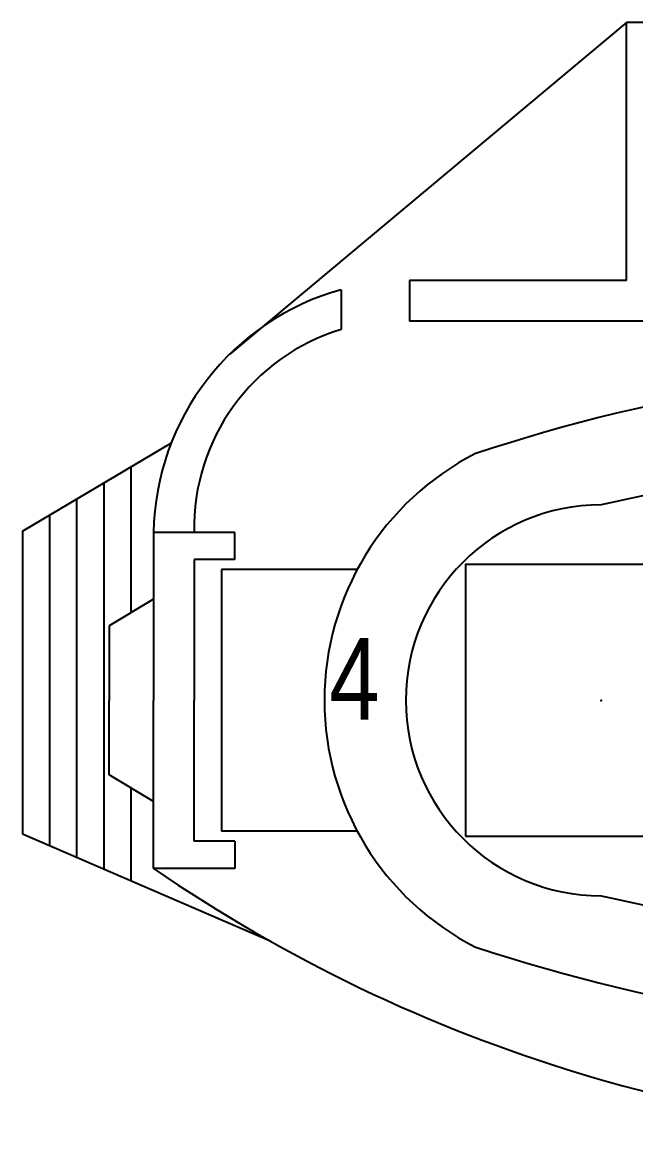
# Model space of a CAD drawing. Header units: millimetres. Extents: x -1 to 4489, y 0 to 1364.
# Drawn here: x 1964.42 to 1987.02, y 522.03 to 563.18 of the extents above; entities that cross this region are included whole.
import ezdxf

# ---------------------------------------------------------------- set-up
doc = ezdxf.new("R2010")
doc.units = ezdxf.units.MM
doc.layers.add('LAYER_0', color=7, linetype='Continuous')

# ---------------------------------------------------------------- blocks, each defined once
blk = doc.blocks.new('AMP10_64', base_point=(86.078, 81.562))
at = {"layer": 'LAYER_0', "color": 7}
for points in [[(70.516, 106.53), (55.892, 94.31)], [(86.077, 106.53), (70.516, 106.53)], [(70.516, 97.028), (70.516, 106.53)], [(70.516, 97.028), (62.517, 97.028)], [(62.517, 97.028), (62.517, 95.528)], [(59.997, 96.685), (59.997, 95.215)], [(72.017, 95.528), (62.517, 95.528)], [(48.249, 87.791), (53.74, 91.05)], [(52.249, 90.166), (52.249, 84.787)], [(51.249, 89.572), (51.249, 75.353)], [(50.249, 88.978), (50.249, 75.785)], [(49.249, 88.385), (49.249, 76.217)], [(48.249, 87.791), (48.249, 76.649)], [(56.085, 87.749), (53.085, 87.749)], [(53.085, 87.749), (53.085, 81.562)], [(56.085, 86.749), (56.085, 87.749)], [(56.085, 86.749), (54.585, 86.749)], [(54.585, 86.749), (54.585, 81.562)], [(64.578, 76.562), (74.578, 76.562), (74.578, 86.562), (64.578, 86.562), (64.578, 76.562)], [(60.585, 86.375), (55.585, 86.375)], [(55.585, 86.375), (55.585, 76.749)], [(53.085, 85.29), (51.454, 84.309)], [(51.454, 84.309), (51.454, 81.562)], [(51.454, 78.816), (51.454, 81.562)], [(53.085, 75.375), (53.085, 81.562)], [(54.585, 76.375), (54.585, 81.562)], [(53.085, 77.834), (51.454, 78.816)], [(52.249, 78.337), (52.249, 74.921)], [(48.249, 76.649), (57.356, 72.713)], [(60.585, 76.749), (55.585, 76.749)], [(56.085, 76.375), (54.585, 76.375)], [(56.085, 76.375), (56.085, 75.375)], [(56.085, 75.375), (53.085, 75.375)]]:
    blk.add_lwpolyline(points, dxfattribs=at)
for centre, radius, start, end in [((62.517, 87.594), 9.434, 105.5, 179.06), ((62.181, 87.936), 7.599, 106.71, 181.41), ((86.077, 26.408), 67.629, 71.796, 108.2), ((69.578, 81.562), 10.2, 116.98, 243.02), ((86.077, 15.616), 74.983, 77.288, 102.71), ((69.578, 81.562), 7.2, 90, 270), ((85.284, 122.28), 56.897, 235.53, 270.8), ((86.077, 147.51), 74.983, 257.29, 282.71), ((86.077, 136.72), 67.629, 251.8, 288.2)]:
    blk.add_arc(centre, radius, start, end, dxfattribs=at)
blk.add_point((69.578, 81.562), dxfattribs=at)
at = {"layer": 'LAYER_0', "color": 7, "width": 0.83333}
blk.add_text('4', height=3, dxfattribs=at).set_placement((59.558, 80.854))
blk = doc.blocks.new('418931400')
at = {"layer": 'LAYER_0', "color": 7}
blk.add_blockref('AMP10_64', (0.5, 0), dxfattribs=at)

msp = doc.modelspace()

# ---------------------------------------------------------------- block references
msp.add_blockref('418931400', (2001.751, 538.208))

doc.saveas('drawing.dxf')
